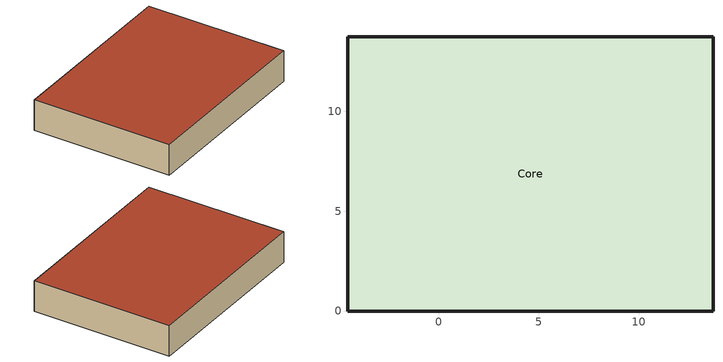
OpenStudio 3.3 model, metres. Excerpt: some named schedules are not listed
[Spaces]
Core
 floor ground: -4.57,0 -4.57,13.72 13.72,13.72 13.72,0 z0
 wall outside: 13.72,13.72 -4.57,13.72 -4.57,0 13.72,0 13.72,13.72 z0:3.05
 roof outside: 13.72,0 13.72,13.72 -4.57,13.72 -4.57,0 z3.05
[Site]
Broomfield Jeffco  Boulder   S: Latitude {deg}=40.13; Longitude {deg}=40.13; Time Zone {hr}=-7; Elevation {m}=1689
[ClimateZones]
Climate Zone Institution Name 1=ASHRAE; Climate Zone Document Name 1=ANSI/ASHRAE Standard 169; Climate Zone Document Year 1=2006; Climate Zone Institution Name 2=CEC; Climate Zone Document Name 2=California Climate Zone Descriptions; Climate Zone Document Year 2=1995
[Building]
Building 1: North Axis {deg}=-0; Space Type=189.1-2009 - Office - WholeBuilding - Sm Office - CZ4-8; Default Construction Set=189.1-2009 - CZ5 - Office; Default Schedule Set=189.1-2009 - Office - WholeBuilding - Sm Office - CZ4-8 Schedule Set
[SizingPeriod:DesignDay] Barometric Pressure {Pa}=81198; Sky Clearness=0; Rain Indicator=No; Snow Indicator=No; Day of Month=21; Daylight Saving Time Indicator=No; Dry-Bulb Temperature Range Modifier Type=DefaultMultipliers
Name | Maximum Dry-Bulb Temperature {C} | Daily Dry-Bulb Temperature Range {deltaC} | Wind Speed {m/s} | Wind Direction {deg} | Month | Day Type | Humidity Condition Type | Wetbulb or DewPoint at Maximum Dry-Bulb {C} | Solar Model Indicator | ASHRAE Clear Sky Optical Depth for Beam Irradiance | ASHRAE Clear Sky Optical Depth for Diffuse Irradiance | Enthalpy at Maximum Dry-Bulb {J/kg}
Denver Centennial  Golden   N Ann Htg 99.6% Condns DB | -18.8 | 0 | 3 | 340 | 12 | WinterDesignDay | Wetbulb | -18.8 | ASHRAEClearSky
Denver Centennial  Golden   N Ann Hum_n 99.6% Condns DP=>MCDB | -10.9 | 0 | 3 | 340 | 12 | WinterDesignDay | Dewpoint | -21.6 | ASHRAEClearSky
Denver Centennial  Golden   N Ann Htg Wind 99.6% Condns WS=>MCDB | 3.9 | 0 | 12.2 | 340 | 12 | WinterDesignDay | Wetbulb | 3.9 | ASHRAEClearSky
Denver Centennial  Golden   N Ann Clg .4% Condns DB=>MWB | 33 | 15.2 | 4.9 | 0 | 7 | SummerDesignDay | Wetbulb | 15.7 | ASHRAETau | 0.424 | 2.025
Denver Centennial  Golden   N Ann Clg .4% Condns WB=>MDB | 27.3 | 15.2 | 4.9 | 0 | 7 | SummerDesignDay | Wetbulb | 18.4 | ASHRAETau | 0.424 | 2.025
Denver Centennial  Golden   N Ann Clg .4% Condns DP=>MDB | 20.2 | 15.2 | 4.9 | 0 | 7 | SummerDesignDay | Dewpoint | 16.1 | ASHRAETau | 0.424 | 2.025
Denver Centennial  Golden   N Ann Clg .4% Condns Enth=>MDB | 27.3 | 15.2 | 4.9 | 0 | 7 | SummerDesignDay | Enthalpy |  | ASHRAETau | 0.424 | 2.025 | 59700
[DefaultConstructionSet]
189.1-2009 - CZ5 - Office: Default Exterior Surface Constructions=Default Surface Constructions 13; Default Interior Surface Constructions=Default Surface Constructions 14; Default Ground Contact Surface Constructions=Default Surface Constructions 15; Default Exterior SubSurface Constructions=Default Sub Surface Constructions 9; Default Interior SubSurface Constructions=Default Sub Surface Constructions 10; Interior Partition Construction=Interior Partition
[DefaultSurfaceConstructions]
Name | Floor Construction | Wall Construction | Roof Ceiling Construction
Default Surface Constructions 13 | ExtSlabCarpet 4in ClimateZone 1-8 | ASHRAE 189.1-2009 ExtWall Mass ClimateZone 5 | ASHRAE 189.1-2009 ExtRoof IEAD ClimateZone 2-5
Default Surface Constructions 14 | Interior Floor | Interior Wall | Interior Ceiling
Default Surface Constructions 15 | ExtSlabCarpet 4in ClimateZone 1-8 | ExtSlabCarpet 4in ClimateZone 1-8 | ExtSlabCarpet 4in ClimateZone 1-8
[DefaultSubSurfaceConstructions]
Name | Fixed Window Construction | Operable Window Construction | Door Construction | Tubular Daylight Dome Construction | Tubular Daylight Diffuser Construction
Default Sub Surface Constructions 9 | ASHRAE 189.1-2009 ExtWindow ClimateZone 4-5 | ASHRAE 189.1-2009 ExtWindow ClimateZone 4-5 | Exterior Door | Interior Window | Interior Window
Default Sub Surface Constructions 10 | Interior Window | Interior Window | Interior Door
[Construction]
Interior Partition; Interior Door: G05 25mm wood
ExtSlabCarpet 4in ClimateZone 1-8: MAT-CC05 4 HW CONCRETE, CP02 CARPET PAD
ASHRAE 189.1-2009 ExtWall Mass ClimateZone 5: 1IN Stucco, 8IN Concrete HW, Wall Insulation [40], 1/2IN Gypsum
ASHRAE 189.1-2009 ExtRoof IEAD ClimateZone 2-5: Roof Membrane, Roof Insulation [21], Metal Decking
Interior Floor: F16 Acoustic tile, F05 Ceiling air space resistance, M11 100mm lightweight concrete
Interior Wall: G01a 19mm gypsum board, F04 Wall air space resistance, G01a 19mm gypsum board
Interior Ceiling: M11 100mm lightweight concrete, F05 Ceiling air space resistance, F16 Acoustic tile
ASHRAE 189.1-2009 ExtWindow ClimateZone 4-5: Theoretical Glass [207]
Exterior Door: F08 Metal surface, I01 25mm insulation board
Interior Window: Clear 3mm
[Material] Thermal Absorptance=0.9
Name | Roughness | Thickness {m} | Conductivity {W/m-K} | Density {kg/m3} | Specific Heat {J/kg-K} | Solar Absorptance | Visible Absorptance
G05 25mm wood | MediumSmooth | 0.0254 | 0.15 | 608 | 1630 | 0.5 | 0.5
MAT-CC05 4 HW CONCRETE | Rough | 0.1016 | 1.311 | 2240 | 836.8 | 0.85 | 0.85
1IN Stucco | Smooth | 0.0253 | 0.6918 | 1858 | 837 | 0.92 | 0.92
8IN Concrete HW | MediumRough | 0.2033 | 1.7296 | 2243 | 837 | 0.65 | 0.65
Wall Insulation [40] | MediumRough | 0.0794 | 0.0432 | 91 | 837 | 0.5 | 0.5
1/2IN Gypsum | Smooth | 0.0127 | 0.16 | 784.9 | 830 | 0.4 | 0.4
Roof Membrane | VeryRough | 0.0095 | 0.16 | 1121.29 | 1460 | 0.7 | 0.7
Roof Insulation [21] | MediumRough | 0.2105 | 0.049 | 265 | 836.8 | 0.7 | 0.7
Metal Decking | MediumSmooth | 0.0015 | 45.006 | 7680 | 418.4 | 0.6 | 0.6
F16 Acoustic tile | MediumSmooth | 0.0191 | 0.06 | 368 | 590 | 0.3 | 0.3
M11 100mm lightweight concrete | MediumRough | 0.1016 | 0.53 | 1280 | 840 | 0.5 | 0.5
G01a 19mm gypsum board | MediumSmooth | 0.019 | 0.16 | 800 | 1090 | 0.4 | 0.4
F08 Metal surface | Smooth | 0.0008 | 45.28 | 7824 | 500 | 0.7 | 0.7
I01 25mm insulation board | MediumRough | 0.0254 | 0.03 | 43 | 1210 | 0.6 | 0.6
[Material:NoMass]
CP02 CARPET PAD: Roughness=Smooth; Thermal Resistance {m2-K/W}=0.1; Thermal Absorptance=0.9; Solar Absorptance=0.8; Visible Absorptance=0.8
[Material:AirGap]
Name | Thermal Resistance {m2-K/W}
F05 Ceiling air space resistance | 0.18
F04 Wall air space resistance | 0.15
[WindowMaterial:Glazing] Optical Data Type=SpectralAverage; Thickness {m}=0.003; Back Side Solar Reflectance at Normal Incidence=0; Back Side Visible Reflectance at Normal Incidence=0; Infrared Transmittance at Normal Incidence=0; Dirt Correction Factor for Solar and Visible Transmittance=1; Solar Diffusing=No
Name | Solar Transmittance at Normal Incidence | Front Side Solar Reflectance at Normal Incidence | Visible Transmittance at Normal Incidence | Front Side Visible Reflectance at Normal Incidence | Front Side Infrared Hemispherical Emissivity | Back Side Infrared Hemispherical Emissivity | Conductivity {W/m-K}
Theoretical Glass [207] | 0.3311 | 0.6189 | 0.44 | 0.51 | 0.9 | 0.9 | 0.0133
Clear 3mm | 0.837 | 0.075 | 0.898 | 0.081 | 0.84 | 0.84 | 0.9
[DefaultScheduleSet]
189.1-2009 - Office - WholeBuilding - Sm Office - CZ4-8 Schedule Set: Number of People Schedule=Small Office Bldg Occ; People Activity Level Schedule=Small Office Activity; Lighting Schedule=Office Bldg Light; Electric Equipment Schedule=Small Office Bldg Equip; Infiltration Schedule=Small Office Infil Quarter On
[Space]
Core: Space Type=189.1-2009 - Office - WholeBuilding - Sm Office - CZ4-8; Building Story=Story 1; Thermal Zone=Test Rename
[BuildingStory]
Story 1: Nominal Z Coordinate {m}=0; Nominal Floor to Floor Height {m}=3.048; Nominal Floor to Ceiling Height {m}=3.048
[SpaceType]
189.1-2009 - Office - WholeBuilding - Sm Office - CZ4-8: Default Schedule Set=189.1-2009 - Office - WholeBuilding - Sm Office - CZ4-8 Schedule Set; Design Specification Outdoor Air Object=189.1-2009 - Office - WholeBuilding - Sm Office - CZ4-8 Ventilation; Standards Building Type=Office; Standards Space Type=WholeBuilding - Sm Office
[DesignSpecification:OutdoorAir]
189.1-2009 - Office - WholeBuilding - Sm Office - CZ4-8 Ventilation: Outdoor Air Method=Sum; Outdoor Air Flow per Person {m3/s-person}=0.00943895
[People]
189.1-2009 - Office - WholeBuilding - Sm Office - CZ4-8 People: People Definition=189.1-2009 - Office - WholeBuilding - Sm Office - CZ4-8 People Definition; Space or SpaceType=189.1-2009 - Office - WholeBuilding - Sm Office - CZ4-8; Multiplier=1
[People:Definition]
189.1-2009 - Office - WholeBuilding - Sm Office - CZ4-8 People Definition: Number of People Calculation Method=People/Area; People per Space Floor Area {person/m2}=0.0538196; Fraction Radiant=0.3
[Lights]
189.1-2009 - Office - WholeBuilding - Sm Office - CZ4-8 Lights: Lights Definition=189.1-2009 - Office - WholeBuilding - Sm Office - CZ4-8 Lights Definition; Space or SpaceType=189.1-2009 - Office - WholeBuilding - Sm Office - CZ4-8
[Lights:Definition]
189.1-2009 - Office - WholeBuilding - Sm Office - CZ4-8 Lights Definition: Design Level Calculation Method=Watts/Area; Watts per Space Floor Area {W/m2}=9.68752
[ElectricEquipment]
Name | Electric Equipment Definition | Space or SpaceType | Schedule
189.1-2009 - Office - WholeBuilding - Sm Office - CZ4-8 Electric Equipment | New Load | 189.1-2009 - Office - WholeBuilding - Sm Office - CZ4-8
Test Load | A Test Load | Core | Test Schedule
[ElectricEquipment:Definition] Design Level Calculation Method=EquipmentLevel
Name | Design Level {W}
New Load | 100
A Test Load | 490
[SpaceInfiltration:DesignFlowRate]
189.1-2009 - Office - WholeBuilding - Sm Office - CZ4-8 Infiltration: Space or SpaceType=189.1-2009 - Office - WholeBuilding - Sm Office - CZ4-8; Design Flow Rate Calculation Method=Flow/ExteriorArea; Flow per Exterior Surface Area {m3/s-m2}=0.000226568
[ThermalZone]
Test Rename: Multiplier=1; Use Ideal Air Loads=No
[Sizing:Zone]
Test Rename: Zone Cooling Design Supply Air Temperature Input Method=SupplyAirTemperature; Zone Cooling Design Supply Air Temperature {C}=14; Zone Cooling Design Supply Air Temperature Difference {deltaC}=11.11; Zone Heating Design Supply Air Temperature Input Method=SupplyAirTemperature; Zone Heating Design Supply Air Temperature {C}=40; Zone Heating Design Supply Air Temperature Difference {deltaC}=11.11; Zone Cooling Design Supply Air Humidity Ratio {kg-H2O/kg-air}=0.0085; Zone Heating Design Supply Air Humidity Ratio {kg-H2O/kg-air}=0.008; Cooling Design Air Flow Method=DesignDay; Heating Design Air Flow Method=DesignDay; Account for Dedicated Outdoor Air System=No; Dedicated Outdoor Air System Control Strategy=NeutralSupplyAir; Dedicated Outdoor Air Low Setpoint Temperature for Design {C}=autosize; Dedicated Outdoor Air High Setpoint Temperature for Design {C}=autosize
[Schedule:Ruleset]
Name | Default Day Schedule | Summer Design Day Schedule | Winter Design Day Schedule
Small Office Bldg Occ | Small Office Bldg Occ Default Schedule | Small Office Bldg Occ Summer Design Day | Small Office Bldg Occ Winter Design Day
Small Office Activity | Small Office Activity Default Schedule | Small Office Activity Summer Design Day | Small Office Activity Winter Design Day
Office Bldg Light | Office Bldg Light Default Schedule | Office Bldg Light Summer Design Day | Office Bldg Light Winter Design Day
Small Office Bldg Equip | Small Office Bldg Equip Default Schedule | Small Office Bldg Equip Summer Design Day | Small Office Bldg Equip Winter Design Day
Small Office Infil Quarter On | Small Office Infil Quarter On Default Schedule | Small Office Infil Quarter On Summer Design Day | Small Office Infil Quarter On Winter Design Day
[Schedule:Day]
Small Office Bldg Occ Default Schedule: 6, 0, 0, 7, 0, 0.1, 8, 0, 0.2, 12, 0, 0.95, 13, 0, 0.5, 17, 0, 0.95, 18, 0, 0.3, 20, 0, 0.1, 24, 0, 0.05
Small Office Bldg Occ Summer Design Day: 6, 0, 0, 22, 0, 1, 24, 0, 0.05
Small Office Bldg Occ Winter Design Day; Small Office Bldg Occ Rule 1 Day Schedule; Office Bldg Light Winter Design Day; Small Office Bldg Equip Winter Design Day: 24, 0, 0
Small Office Bldg Occ Rule 2 Day Schedule: 6, 0, 0, 8, 0, 0.1, 12, 0, 0.3, 17, 0, 0.1, 24, 0, 0
Small Office Activity Default Schedule; Small Office Activity Summer Design Day; Small Office Activity Winter Design Day: 24, 0, 120
Office Bldg Light Default Schedule: 5, 0, 0.05, 7, 0, 0.1, 8, 0, 0.3, 17, 0, 0.9, 18, 0, 0.7, 20, 0, 0.5, 22, 0, 0.3, 23, 0, 0.1, 24, 0, 0.05
Office Bldg Light Summer Design Day; Small Office Bldg Equip Summer Design Day; Small Office Infil Quarter On Rule 1 Day Schedule: 24, 0, 1
Office Bldg Light Rule 1 Day Schedule: 24, 0, 0.05
Office Bldg Light Rule 2 Day Schedule: 6, 0, 0.05, 8, 0, 0.1, 14, 0, 0.5, 17, 0, 0.15, 24, 0, 0.05
Small Office Bldg Equip Default Schedule: 8, 0, 0.4, 12, 0, 0.9, 13, 0, 0.8, 17, 0, 0.9, 18, 0, 0.5, 24, 0, 0.4
Small Office Bldg Equip Rule 1 Day Schedule: 24, 0, 0.3
Small Office Bldg Equip Rule 2 Day Schedule: 6, 0, 0.3, 8, 0, 0.4, 12, 0, 0.5, 17, 0, 0.35, 24, 0, 0.3
Small Office Infil Quarter On Default Schedule; Small Office Infil Quarter On Summer Design Day: 6, 0, 1, 22, 0, 0.25, 24, 0, 1
Small Office Infil Quarter On Winter Design Day; Small Office Infil Quarter On Rule 2 Day Schedule: 6, 0, 1, 18, 0, 0.25, 24, 0, 1
[Schedule:Rule] Apply Monday=No; Apply Tuesday=No; Apply Wednesday=No; Apply Thursday=No; Apply Friday=No; Date Specification Type=DateRange; Start Month=1; Start Day=1; End Month=12; End Day=31
Name | Schedule Ruleset | Rule Order | Day Schedule | Apply Sunday | Apply Saturday
Small Office Bldg Occ Rule 1 | Small Office Bldg Occ | 0 | Small Office Bldg Occ Rule 1 Day Schedule | Yes | No
Small Office Bldg Occ Rule 2 | Small Office Bldg Occ | 1 | Small Office Bldg Occ Rule 2 Day Schedule | No | Yes
Office Bldg Light Rule 1 | Office Bldg Light | 0 | Office Bldg Light Rule 1 Day Schedule | Yes | No
Office Bldg Light Rule 2 | Office Bldg Light | 1 | Office Bldg Light Rule 2 Day Schedule | No | Yes
Small Office Bldg Equip Rule 1 | Small Office Bldg Equip | 0 | Small Office Bldg Equip Rule 1 Day Schedule | Yes | No
Small Office Bldg Equip Rule 2 | Small Office Bldg Equip | 1 | Small Office Bldg Equip Rule 2 Day Schedule | No | Yes
Small Office Infil Quarter On Rule 1 | Small Office Infil Quarter On | 0 | Small Office Infil Quarter On Rule 1 Day Schedule | Yes | No
Small Office Infil Quarter On Rule 2 | Small Office Infil Quarter On | 1 | Small Office Infil Quarter On Rule 2 Day Schedule | No | Yes
